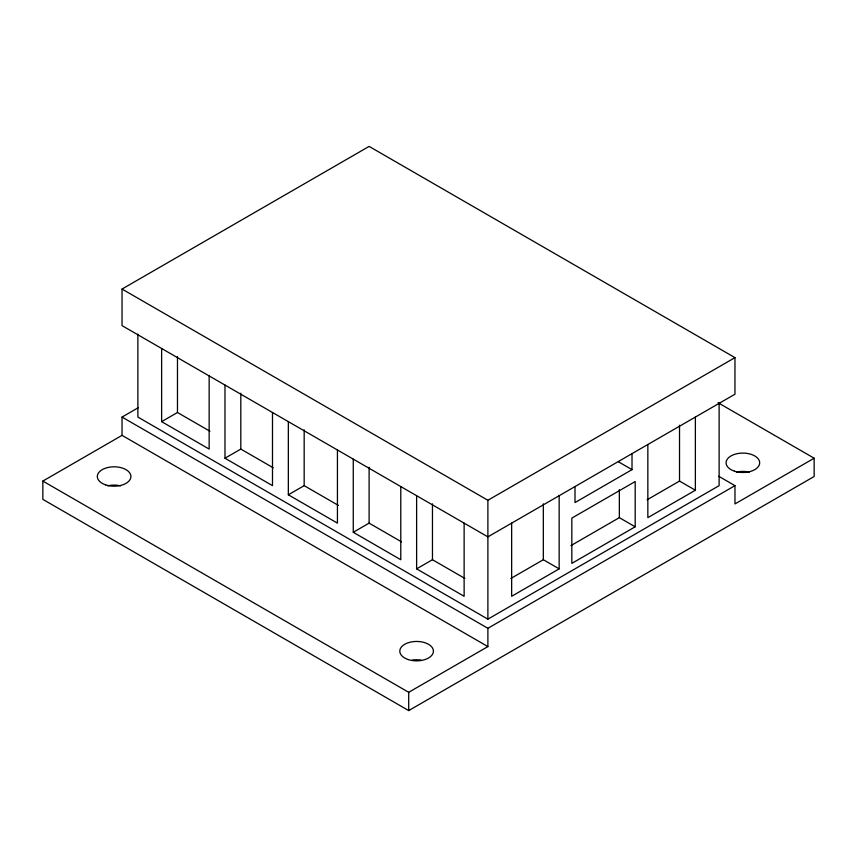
<?xml version="1.0" encoding="UTF-8"?>
<svg xmlns="http://www.w3.org/2000/svg" width="857" height="857" viewBox="0 0 857 857"><rect width="100%" height="100%" fill="white"/><g stroke="black" fill="none" stroke-linecap="round" stroke-linejoin="round"><path stroke-width="1.29" d="M122.037 289.055L369.11 146.408L734.963 357.637L734.963 394.209L487.89 536.857L122.037 325.628L122.037 289.055L487.89 500.274L734.963 357.637M122.037 417.07L487.89 628.299L487.89 646.585L122.037 435.356L122.037 417.07L138.202 407.739M718.059 402.736L814.15 458.216L814.15 476.503L408.703 710.592L42.85 499.363L42.85 481.077L122.037 435.356M161.63 348.488L161.63 421.644L177.474 412.496L209.922 431.232M224.984 385.061L224.984 458.216L240.817 449.079L273.265 467.804M288.338 421.644L288.338 494.789L304.171 485.651L338.429 505.426M353.266 459.127L353.266 532.283L369.11 523.134L401.558 541.87M416.62 495.71L416.62 568.855L432.464 559.717L464.912 578.454M632.016 453.642L632.016 469.647L575.004 502.566L575.004 486.562M510.879 578.454L543.327 559.717L559.16 568.855L559.16 495.71M647.078 499.813L679.526 481.077L695.37 490.225L695.37 417.07M570.966 545.588L619.343 517.649L635.187 526.798L635.187 481.538L571.833 518.11L571.833 563.37L635.187 526.798M559.16 568.855L511.65 596.29L511.65 523.134M695.37 490.225L647.849 517.649L647.849 444.504M137.881 334.101L137.881 417.07L487.89 619.15L719.119 485.651L719.119 402.683M487.89 628.299L734.963 485.651L734.963 503.937L814.15 458.216M42.85 481.077L408.703 692.306L487.89 646.585M718.755 476.288L734.963 485.651M618.443 461.805L632.016 469.647M161.63 421.644L209.151 449.079L209.151 375.923M224.984 458.216L272.494 485.651L272.494 412.496M288.338 494.789L337.433 523.134L337.433 449.989M353.266 532.283L400.787 559.717L400.787 486.562M416.62 568.855L464.13 596.29L464.13 523.134M679.526 425.211L679.526 481.077M619.343 489.701L619.343 517.649M543.327 503.852L543.327 559.717M487.89 500.274L487.89 619.15M432.464 503.852L432.464 559.717M408.703 692.306L408.703 710.592M369.11 467.279L369.11 523.134M304.171 429.786L304.171 485.651M240.817 393.213L240.817 449.079M177.474 356.641L177.474 412.496M412.271 660.072A16.797 9.695 0 0 1 420.969 660.072M107.693 485.833A16.797 9.695 0 0 1 120.548 485.833M736.452 472.121A16.797 9.695 0 0 1 749.307 472.121M105.722 484.901A16.797 9.695 0 0 0 130.917 476.503A16.797 9.695 0 0 0 105.722 468.104A16.797 9.695 0 0 0 105.722 484.901M408.221 659.558A16.797 9.695 0 0 0 433.417 651.149A16.797 9.695 0 0 0 408.221 642.75A16.797 9.695 0 0 0 408.221 659.558M734.481 471.189A16.797 9.695 0 0 0 759.677 462.791A16.797 9.695 0 0 0 734.481 454.392A16.797 9.695 0 0 0 734.481 471.189"/></g></svg>
